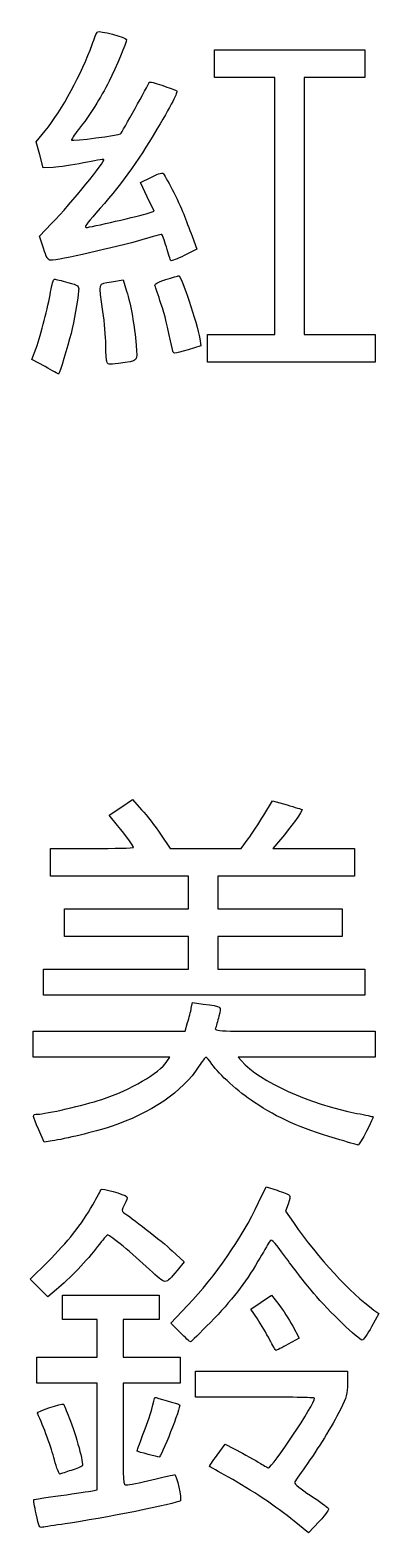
# Model space of a CAD drawing. Extents: x 0.6 to 10.8, y 0 to 44.1.
import ezdxf

# ---------------------------------------------------------------- set-up
doc = ezdxf.new("R2010")
doc.units = 0
doc.layers.add('Layer_1', color=7, linetype='CONTINUOUS')

msp = doc.modelspace()

# ---------------------------------------------------------------- linework, layer by layer
at = {"layer": 'Layer_1', "color": 7}
for points in [[(5.755497, 34.737296), (5.755497, 35.141395), (6.740486, 35.141395), (7.725476, 35.141395), (7.725476, 38.90456), (7.725476, 42.667725), (6.841511, 42.667725), (5.957546, 42.667725), (5.957546, 43.071823), (5.957546, 43.475921), (8.15483, 43.475921), (10.352115, 43.475921), (10.352115, 43.071823), (10.352115, 42.667725), (9.468149, 42.667725), (8.584185, 42.667725), (8.584185, 38.90456), (8.584185, 35.141395), (9.619686, 35.141395), (10.655188, 35.141395), (10.655188, 34.737296), (10.655188, 34.333198), (8.205342, 34.333198), (5.755497, 34.333198), (5.755497, 34.737296), (5.755497, 34.737296)], [(1.239136, 40.02963), (0.94055, 40.01583), (0.840323, 40.397933), (0.740095, 40.780036), (1.003241, 41.105105)], [(4.016169, 38.694396), (4.19124, 38.755007), (3.990122, 39.170894), (3.789004, 39.586781), (4.092342, 39.739906)], [(0.950151, 37.66592), (0.836622, 38.018418), (1.188418, 38.38572)], [(5.301448, 38.016803), (5.443366, 37.634168), (5.07114, 37.449986)], [(4.67859, 37.302241), (4.67859, 37.302241)], [(2.939964, 36.684536), (3.281449, 36.741234), (3.383483, 36.410884)], [(5.525284, 35.010748), (5.559536, 34.804333), (5.190278, 34.694886)], [(1.000701, 34.198009), (0.615218, 34.411056), (0.733938, 34.738341)], [(2.804838, 34.35451), (2.804838, 34.35451)], [(4.723777, 34.699413), (4.723777, 34.699412)], [(1.000701, 34.198009), (1.000701, 34.198009), (1.000701, 34.198009)], [(3.117389, 20.764806), (2.872342, 21.062035), (3.213176, 21.290682), (3.55401, 21.51933), (3.824598, 21.221581)], [(7.39847, 21.062463), (7.652355, 21.480589), (8.079801, 21.36193)], [(7.890399, 20.353924), (7.667152, 20.088735), (8.858096, 20.088735), (10.049041, 20.088735), (10.049041, 19.684636), (10.049041, 19.280538), (8.053806, 19.280538), (6.058571, 19.280538), (6.058571, 18.800671), (6.058571, 18.320805), (7.877013, 18.320805), (9.695455, 18.320805), (9.695455, 17.916706), (9.695455, 17.512608), (7.877013, 17.512608), (6.058571, 17.512608), (6.058571, 17.032742), (6.058571, 16.552875), (8.205342, 16.552875), (10.352115, 16.552875), (10.352115, 16.174033), (10.352115, 15.79519), (5.654472, 15.79519), (0.95683, 15.79519), (0.95683, 16.174033), (0.95683, 16.174033)], [(4.378816, 20.506283), (4.662445, 20.088735), (5.701466, 20.089007), (6.740486, 20.08928), (6.942535, 20.366809)], [(0.95683, 16.174033), (0.95683, 16.552875), (3.078346, 16.552875), (5.199862, 16.552875), (5.199862, 17.032742), (5.199862, 17.512608), (3.38142, 17.512608), (1.562977, 17.512608), (1.562977, 17.916706), (1.562977, 18.320805), (3.38142, 18.320805), (5.199862, 18.320805), (5.199862, 18.800671), (5.199862, 19.280538), (3.17937, 19.280538), (1.158879, 19.280538), (1.158879, 19.684636), (1.158879, 20.088735), (2.371174, 20.088735)], [(5.278068, 15.411574), (5.308851, 15.575664), (5.62057, 15.532267)], [(4.563703, 13.850298), (4.646555, 13.976748), (2.650156, 13.976748), (0.653756, 13.976748), (0.653756, 14.355592), (0.653756, 14.734433), (2.87434, 14.734433), (5.094923, 14.734433), (5.171104, 14.990961)], [(8.300963, 14.734433), (10.655188, 14.734433), (10.655188, 14.355592), (10.655188, 13.976748), (8.652124, 13.976748), (6.64906, 13.976748), (6.745286, 13.868919)], [(1.205505, 11.525278), (0.974313, 11.492797), (0.814034, 11.851253)], [(9.493406, 11.59641), (9.493406, 11.59641)], [(7.248319, 9.718209), (7.470353, 10.182566), (7.787335, 10.077803)], [(8.113715, 9.677276), (8.030643, 9.465795), (8.2651, 9.132516)], [(0.817763, 7.219685), (0.55946, 7.477989), (1.07427, 7.987078)], [(4.71874, 8.306751), (5.07107, 7.981719), (4.859204, 7.728667)], [(1.33215, 7.171461), (1.076067, 6.961384), (0.817763, 7.219685), (0.817763, 7.219685), (0.817763, 7.219685)], [(2.383802, 1.27845), (2.522711, 1.306192), (2.522711, 2.868061), (2.522711, 4.429927), (1.638746, 4.429927), (0.754781, 4.429927), (0.754781, 4.80877), (0.754781, 5.187611), (1.638746, 5.187611), (2.522711, 5.187611), (2.522711, 5.743248), (2.522711, 6.298881), (2.017588, 6.298881), (1.512465, 6.298881), (1.512465, 6.652469), (1.512465, 7.006054), (2.926809, 7.006054), (4.341153, 7.006054), (4.341153, 6.652469), (4.341153, 6.298881), (3.810774, 6.298881), (3.280395, 6.298881), (3.280395, 5.743248), (3.280395, 5.187611), (4.113848, 5.187611), (4.9473, 5.187611), (4.9473, 4.80877), (4.9473, 4.429927), (4.113848, 4.429927), (3.280395, 4.429927), (3.280395, 2.939816)], [(4.950237, 5.917065), (4.678808, 6.19191), (5.167515, 6.705885)], [(7.215209, 6.310043), (7.019527, 6.599022), (7.320544, 6.803438), (7.62156, 7.007854), (7.83828, 6.731731)], [(10.623431, 6.572713), (10.768467, 6.467989), (10.555726, 6.080362)], [(4.950237, 5.917065), (4.950237, 5.917065)], [(8.244752, 6.104295), (8.434505, 5.752979), (8.109667, 5.571321)], [(7.568911, 5.705362), (7.568911, 5.705362)], [(7.144585, 4.025829), (5.401911, 4.025829), (5.401911, 4.40467), (5.401911, 4.783514), (7.624451, 4.783514), (9.846992, 4.783514), (9.846992, 4.428806)], [(6.031921, 2.32399), (6.269609, 2.647704), (6.773589, 2.37755)], [(4.012823, 2.345713), (4.012823, 2.345713)], [(1.273587, 2.185089), (1.273587, 2.185089)], [(0.736735, 0.600397), (0.736735, 0.600397), (0.736735, 0.600397)], [(9.022101, 0.380932), (8.710465, 0.045144), (8.289942, 0.389379), (8.289942, 0.389379)]]:
    msp.add_lwpolyline(points, dxfattribs=at)
for points in [[(2.528484, 44.001374), (2.574573, 44.053981), (3.38142, 43.838223), (3.38142, 43.773291)], [(1.003241, 41.105105), (1.486974, 41.702667), (2.081929, 42.79807), (2.373229, 43.627458)], [(2.373229, 43.627458), (2.436653, 43.808039), (2.506517, 43.976302), (2.528484, 44.001374)], [(3.38142, 43.773291), (3.38142, 43.692166), (3.077274, 42.966414), (2.870309, 42.55368)], [(2.870309, 42.55368), (2.626845, 42.068157), (2.299513, 41.549516), (1.977576, 41.139186)], [(3.20708, 41.011691), (3.238854, 41.043465), (4.026394, 42.456868), (4.049424, 42.523451)], [(4.049424, 42.523451), (4.057075, 42.545572), (4.222449, 42.506802), (4.416921, 42.437295)], [(4.836413, 42.287796), (4.906072, 42.263358), (4.779799, 42.008617), (4.273585, 41.152356)], [(4.416921, 42.437295), (4.611394, 42.367788), (4.800165, 42.300513), (4.836413, 42.287796)], [(1.977576, 41.139186), (1.852009, 40.979143), (1.758573, 40.838899), (1.76994, 40.827532)], [(1.76994, 40.827532), (1.7983, 40.799171), (3.170383, 40.974994), (3.20708, 41.011691)], [(4.273585, 41.152356), (3.688696, 40.163018), (3.185006, 39.470049), (2.483713, 38.689883)], [(1.188418, 38.38572), (1.779268, 39.002614), (2.769486, 40.220111), (2.717059, 40.265224)], [(2.118613, 40.16188), (1.799122, 40.096733), (1.403358, 40.03722), (1.239136, 40.02963)], [(2.717059, 40.265224), (2.707404, 40.273532), (2.438103, 40.227028), (2.118613, 40.16188)], [(4.092342, 39.739906), (4.259178, 39.824124), (4.418153, 39.879141), (4.445621, 39.862165)], [(4.445621, 39.862165), (4.505353, 39.825248), (4.907685, 39.033179), (5.054992, 38.662497)], [(2.483713, 38.689883), (2.221002, 38.397625), (2.135911, 38.273156), (2.198824, 38.273156)], [(2.198824, 38.273156), (2.31332, 38.273156), (3.784226, 38.614095), (4.016169, 38.694396)], [(5.054992, 38.662497), (5.112488, 38.517814), (5.223394, 38.227251), (5.301448, 38.016803)], [(3.863914, 37.920335), (3.046913, 37.682338), (1.401095, 37.313423), (1.156334, 37.313423)], [(4.410377, 38.071107), (4.394485, 38.071107), (4.148577, 38.00326), (3.863914, 37.920335)], [(4.548768, 37.704893), (4.488544, 37.906311), (4.426268, 38.071107), (4.410377, 38.071107)], [(1.156334, 37.313423), (1.086168, 37.313423), (1.036126, 37.398976), (0.950151, 37.66592)], [(4.67859, 37.302241), (4.667411, 37.322281), (4.608992, 37.503475), (4.548768, 37.704893)], [(5.07114, 37.449986), (4.866415, 37.348685), (4.689768, 37.2822), (4.67859, 37.302241)], [(1.1595, 36.391574), (1.19341, 36.601987), (1.24344, 36.757704), (1.277096, 36.757591)], [(1.277096, 36.757591), (1.309313, 36.757482), (1.483421, 36.71555), (1.664002, 36.664409)], [(1.664002, 36.664409), (1.97801, 36.575481), (1.991718, 36.565024), (1.978265, 36.424673)], [(2.691802, 35.808946), (2.562614, 36.691149), (2.542014, 36.618463), (2.939964, 36.684536)], [(4.217917, 36.557969), (4.19377, 36.618474), (4.264376, 36.660956), (4.532743, 36.74739)], [(4.390181, 36.050616), (4.312557, 36.286761), (4.235038, 36.515069), (4.217917, 36.557969)], [(4.532743, 36.74739), (4.723019, 36.808672), (4.892482, 36.858812), (4.909328, 36.858812)], [(4.909328, 36.858812), (4.987701, 36.858812), (5.447577, 35.479035), (5.525284, 35.010748)], [(0.733938, 34.738341), (0.887705, 35.162244), (1.084742, 35.927697), (1.1595, 36.391574)], [(1.978265, 36.424673), (1.946218, 36.090355), (1.850999, 35.545674), (1.758342, 35.166651)], [(3.383483, 36.410884), (3.510779, 35.998749), (3.616221, 35.400609), (3.662459, 34.828345)], [(2.775962, 34.849212), (2.775583, 35.063566), (2.737711, 35.495446), (2.691802, 35.808946)], [(4.723777, 34.699412), (4.573061, 35.431454), (4.510767, 35.683773), (4.390181, 36.050616)], [(1.758342, 35.166651), (1.669008, 34.801218), (1.415522, 33.975707), (1.394664, 33.982287)], [(2.804838, 34.35451), (2.789336, 34.412243), (2.776341, 34.634859), (2.775962, 34.849212)], [(3.662459, 34.828345), (3.703021, 34.326317), (3.752552, 34.377571), (3.145106, 34.292994)], [(3.145106, 34.292994), (2.853249, 34.252358), (2.831199, 34.256344), (2.804838, 34.35451)], [(5.190278, 34.694886), (4.737856, 34.56079), (4.752346, 34.56065), (4.723777, 34.699413)], [(1.394664, 33.982287), (1.390001, 33.983755), (1.212717, 34.080834), (1.000701, 34.198009)], [(3.824598, 21.221581), (3.973422, 21.057819), (4.22282, 20.735935), (4.378816, 20.506283)], [(8.524953, 21.225566), (8.547613, 21.202904), (8.179948, 20.697871), (7.890399, 20.353924)], [(8.079801, 21.36193), (8.314897, 21.296668), (8.515215, 21.235304), (8.524953, 21.225566)], [(3.583469, 20.118821), (3.583469, 20.165457), (3.386892, 20.437912), (3.117389, 20.764806)], [(6.942535, 20.366809), (7.053662, 20.51945), (7.258833, 20.832495), (7.39847, 21.062463)], [(2.371174, 20.088735), (3.037936, 20.088735), (3.583469, 20.102273), (3.583469, 20.118821)], [(5.171104, 14.990961), (5.213003, 15.13205), (5.261137, 15.321328), (5.278068, 15.411574)], [(5.62057, 15.532267), (6.196515, 15.452084), (6.159865, 15.480101), (6.085857, 15.176587)], [(6.085857, 15.176587), (6.05027, 15.030639), (6.004409, 14.871446), (5.983945, 14.82283)], [(5.983945, 14.82283), (5.948817, 14.739374), (6.078344, 14.734433), (8.300963, 14.734433)], [(2.65708, 12.739652), (3.502754, 13.020596), (4.33939, 13.507954), (4.563703, 13.850298)], [(5.50098, 13.711558), (5.016348, 12.957807), (4.10216, 12.334703), (2.901553, 11.939809)], [(5.706622, 13.976748), (5.687298, 13.976748), (5.594759, 13.857413), (5.50098, 13.711558)], [(5.882502, 13.773652), (5.805093, 13.885356), (5.725947, 13.976748), (5.706622, 13.976748)], [(7.123632, 12.65246), (6.648646, 12.966497), (6.095697, 13.466013), (5.882502, 13.773652)], [(6.745286, 13.868919), (7.295487, 13.252374), (8.717749, 12.605724), (10.124809, 12.332372)], [(0.779233, 12.309842), (1.012435, 12.309842), (2.140524, 12.568044), (2.65708, 12.739652)], [(9.493406, 11.59641), (8.442066, 11.912487), (7.83092, 12.184834), (7.123632, 12.65246)], [(10.124809, 12.332372), (10.374845, 12.283798), (10.586539, 12.238479), (10.59524, 12.231664)], [(0.814034, 11.851253), (0.621053, 12.282847), (0.619004, 12.309842), (0.779233, 12.309842)], [(2.901553, 11.939809), (2.456843, 11.793539), (1.56713, 11.576084), (1.205505, 11.525278)], [(10.59524, 12.231664), (10.623612, 12.209453), (10.200523, 11.400536), (10.16213, 11.403601)], [(10.16213, 11.403601), (10.141604, 11.405294), (9.840678, 11.492004), (9.493406, 11.59641)], [(2.637878, 10.104473), (2.653052, 10.149995), (3.312497, 9.962563), (3.393427, 9.889724)], [(2.394291, 9.656978), (2.519405, 9.876525), (2.629019, 10.077899), (2.637878, 10.104473)], [(3.393427, 9.889724), (3.413922, 9.871267), (3.383504, 9.768149), (3.325833, 9.660543)], [(5.167515, 6.705885), (6.000584, 7.582033), (6.735879, 8.646499), (7.248319, 9.718209)], [(7.787335, 10.077803), (7.961676, 10.020181), (8.125124, 9.954074), (8.150553, 9.930898)], [(8.150553, 9.930898), (8.17814, 9.905752), (8.163284, 9.803469), (8.113715, 9.677276)], [(1.07427, 7.987078), (1.659291, 8.565597), (2.064375, 9.07805), (2.394291, 9.656978)], [(3.325833, 9.660543), (3.241044, 9.502346), (3.234036, 9.457591), (3.289219, 9.426708)], [(3.289219, 9.426708), (3.480796, 9.319497), (4.410419, 8.591183), (4.71874, 8.306751)], [(8.2651, 9.132516), (9.013703, 8.068389), (9.931096, 7.072622), (10.623431, 6.572713)], [(2.535146, 8.433026), (2.244233, 8.04254), (1.70621, 7.478324), (1.33215, 7.171461)], [(2.829733, 8.773984), (2.807419, 8.773984), (2.674855, 8.620551), (2.535146, 8.433026)], [(4.05163, 7.76382), (3.568336, 8.216686), (2.894227, 8.773984), (2.829733, 8.773984)], [(7.559138, 8.560779), (7.520874, 8.49746), (7.37228, 8.245218), (7.22893, 8.000238)], [(8.061746, 8.08265), (7.641305, 8.658648), (7.626686, 8.672556), (7.559138, 8.560779)], [(7.22893, 8.000238), (6.850098, 7.352834), (6.461684, 6.853479), (5.836808, 6.210486)], [(8.863937, 7.054286), (8.660902, 7.293596), (8.299916, 7.756358), (8.061746, 8.08265)], [(4.859204, 7.728667), (4.499696, 7.299274), (4.549714, 7.297095), (4.05163, 7.76382)], [(10.277494, 5.692735), (10.181738, 5.692735), (9.292018, 6.54972), (8.863937, 7.054286)], [(7.83828, 6.731731), (7.957475, 6.579864), (8.140388, 6.297518), (8.244752, 6.104295)], [(5.836808, 6.210486), (5.53307, 5.897939), (5.270406, 5.642221), (5.253111, 5.642221)], [(7.568911, 5.705362), (7.482, 5.878999), (7.322834, 6.151104), (7.215209, 6.310043)], [(5.253111, 5.642221), (5.235817, 5.642221), (5.099524, 5.765902), (4.950237, 5.917065)], [(10.555726, 6.080362), (10.438717, 5.867166), (10.313513, 5.692735), (10.277494, 5.692735)], [(7.75588, 5.38966), (7.739957, 5.38966), (7.655821, 5.531725), (7.568911, 5.705362)], [(8.109667, 5.571321), (7.931006, 5.471408), (7.771802, 5.38966), (7.75588, 5.38966)], [(9.846992, 4.428806), (9.846992, 4.114354), (9.823556, 4.027486), (9.640481, 3.663369)], [(4.119849, 3.672242), (4.168272, 3.852824), (4.210531, 4.00543), (4.213757, 4.011366)], [(4.213757, 4.011366), (4.22024, 4.023304), (4.91365, 3.820448), (4.936064, 3.800069)], [(8.887258, 3.991161), (8.887258, 4.010239), (8.103055, 4.025829), (7.144585, 4.025829)], [(7.534901, 1.954826), (7.648726, 1.954826), (8.887258, 3.819768), (8.887258, 3.991161)], [(0.775664, 3.550172), (0.753357, 3.598553), (1.497553, 3.855836), (1.538873, 3.81403)], [(1.273587, 2.185089), (1.184019, 2.531564), (0.951888, 3.167967), (0.775664, 3.550172)], [(1.538873, 3.81403), (1.547302, 3.805507), (1.622612, 3.626183), (1.70623, 3.415544)], [(3.853925, 2.897736), (3.951759, 3.143134), (4.071425, 3.491662), (4.119849, 3.672242)], [(4.936064, 3.800069), (4.987419, 3.753375), (4.387652, 2.237698), (4.327798, 2.262911)], [(9.640481, 3.663369), (9.38937, 3.163934), (8.988141, 2.510149), (8.60513, 1.976312)], [(1.70623, 3.415544), (1.909509, 2.903466), (2.137848, 2.053974), (2.085145, 2.005861)], [(3.280395, 2.939816), (3.280395, 1.470217), (3.281834, 1.449702), (3.384169, 1.449702)], [(3.692897, 2.437531), (3.683629, 2.445235), (3.75609, 2.652339), (3.853925, 2.897736)], [(4.012823, 2.345713), (3.846133, 2.388495), (3.702166, 2.429812), (3.692897, 2.437531)], [(4.327798, 2.262911), (4.321253, 2.265734), (4.179514, 2.302931), (4.012823, 2.345713)], [(5.81275, 1.986269), (5.802567, 1.993973), (5.901193, 2.145947), (6.031921, 2.32399)], [(6.773589, 2.37755), (7.050779, 2.228963), (7.32658, 2.073066), (7.386482, 2.031111)], [(1.436446, 1.770022), (1.408526, 1.759805), (1.33524, 1.946597), (1.273587, 2.185089)], [(1.765027, 1.877909), (1.612227, 1.828775), (1.464366, 1.780224), (1.436446, 1.770022)], [(2.085145, 2.005861), (2.06188, 1.984609), (1.917826, 1.927042), (1.765027, 1.877909)], [(6.361644, 1.679143), (6.069936, 1.840357), (5.822933, 1.978564), (5.81275, 1.986269)], [(7.386482, 2.031111), (7.446383, 1.989153), (7.513172, 1.954826), (7.534901, 1.954826)], [(8.60513, 1.976312), (8.448167, 1.757539), (8.310029, 1.55323), (8.298158, 1.522293)], [(3.384169, 1.449702), (3.441245, 1.449702), (3.773283, 1.517893), (4.122031, 1.601239)], [(4.122031, 1.601239), (4.47078, 1.684584), (4.772915, 1.752775), (4.793444, 1.752775)], [(4.793444, 1.752775), (4.845188, 1.752775), (5.000106, 1.028003), (4.956984, 0.987662)], [(8.289942, 0.389379), (7.759948, 0.823222), (7.044538, 1.301733), (6.361644, 1.679143)], [(8.298158, 1.522293), (8.286285, 1.491355), (8.492892, 1.323402), (8.757282, 1.149065)], [(0.736735, 0.600397), (0.691297, 0.826939), (0.659722, 1.016909), (0.666567, 1.022548)], [(0.666567, 1.022548), (0.673412, 1.028192), (1.031336, 1.081828), (1.461953, 1.141753)], [(1.461953, 1.141753), (1.89257, 1.201677), (2.307402, 1.26319), (2.383802, 1.27845)], [(4.956984, 0.987662), (4.871155, 0.907373), (2.663148, 0.465226), (1.588234, 0.313083)], [(8.757282, 1.149065), (9.021672, 0.974728), (9.259534, 0.806131), (9.285864, 0.774404)], [(0.925974, 0.211469), (0.829119, 0.190613), (0.811781, 0.226229), (0.736735, 0.600397)], [(9.285864, 0.774404), (9.318578, 0.734986), (9.235059, 0.610399), (9.022101, 0.380932)], [(1.588234, 0.313083), (1.282634, 0.26983), (0.984618, 0.224101), (0.925974, 0.211469)]]:
    msp.add_open_spline(points, degree=3, dxfattribs=at)

doc.saveas('drawing.dxf')
